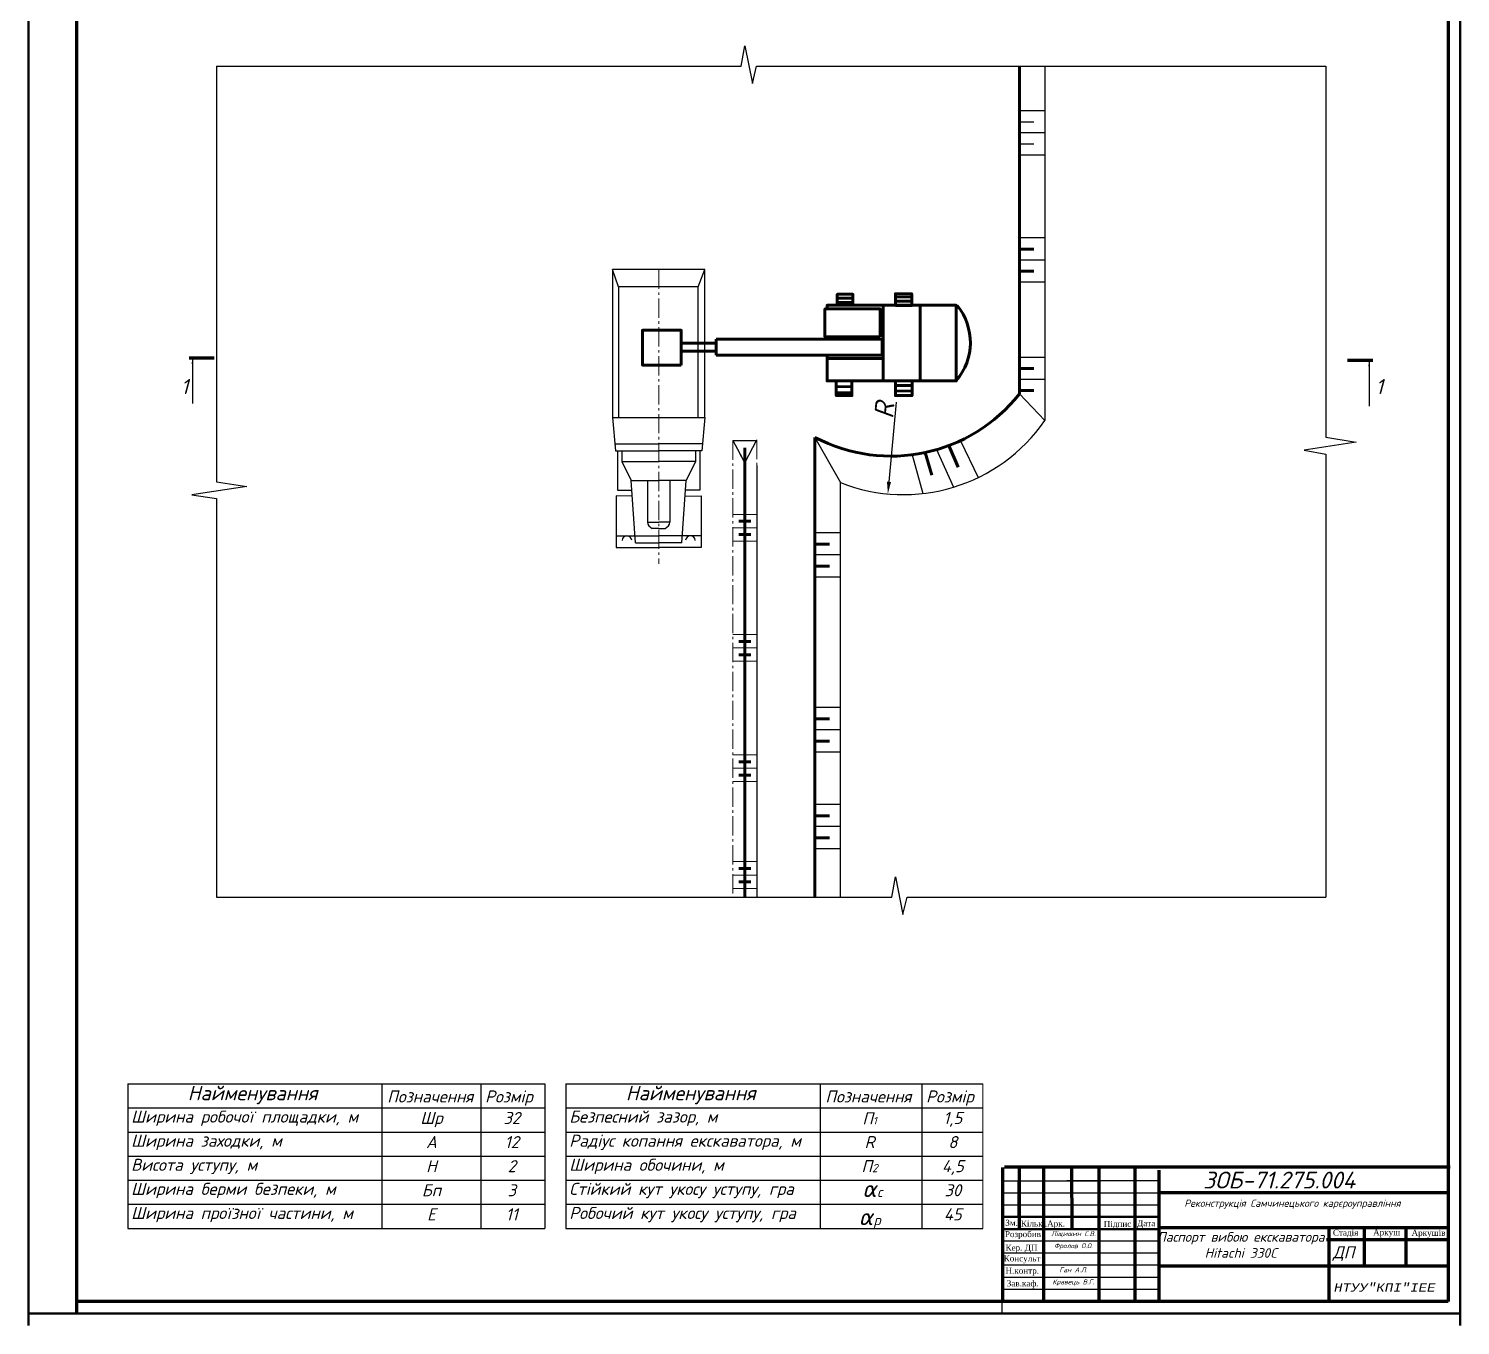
# Model space of a CAD drawing. Header units: millimetres. Extents: x 1555 to 5750, y -1109 to 1444.
# Drawn here: x 3302 to 3896, y -118 to 420 of the extents above; entities that cross this region are included whole.
import ezdxf

# ---------------------------------------------------------------- set-up
doc = ezdxf.new("R2010")
doc.units = ezdxf.units.MM
doc.linetypes.add('gost6', pattern=[12, 8, -1.5, 1, -1.5])
doc.dimstyles.new('ISO-25', dxfattribs={"dimtxt": 2.5, "dimasz": 2.5, "dimexe": 1.25, "dimexo": 0.625, "dimtad": 1, "dimtxsty": 'Standard', "dimcen": 2.5, "dimadec": 0, "dimazin": 0, "dimtfac": 1, "dimtmove": 0, "dimatfit": 3, "dimfxl": 1, "dimarcsym": 0})

# ---------------------------------------------------------------- blocks, each defined once
blk = doc.blocks.new('*D58')
at = {"color": 0, "lineweight": -2, "transparency": 16777216}
blk.add_line((3661.79, 265.15), (3658.79, 232.12), dxfattribs=at)
at = {"color": 0, "lineweight": 25, "transparency": 16777216}
blk.add_solid([(3657.96, 232.2), (3659.62, 232.05), (3658.33, 227.15)], dxfattribs=at)
at = {"layer": 'Defpoints', "color": 0, "lineweight": 25, "transparency": 16777216}
for p in [(3664.81, 298.24), (3658.33, 227.15)]:
    blk.add_point(p, dxfattribs=at)
at = {"color": 0, "transparency": 16777216, "insert": (3656.84, 261.75), "char_height": 8, "attachment_point": 5, "rotation": 84.79742}
blk.add_mtext('{\\fISOCPEUR|b0|i1|c204|p34;R}', dxfattribs=at)

msp = doc.modelspace()

# ---------------------------------------------------------------- linework, layer by layer
at = {"color": 0}
for p, q in [((3301.8111, 723.0007), (3301.8111, -117.9993)), ((3895.8111, -117.9993), (3895.8111, 723.0007)), ((3546.6237, 313.0362), (3544.0842, 320.2695)), ((3579.6368, 313.0362), (3582.3717, 320.2695)), ((3544.0842, 258.8843), (3545.343, 244.9833)), ((3582.3717, 258.8843), (3581.1128, 244.9833)), ((3545.0804, 247.8829), (3563.2279, 247.8829)), ((3545.343, 244.9833), (3563.2279, 244.9833)), ((3546.1921, 244.9833), (3546.1921, 228.6545)), ((3547.9365, 244.9833), (3547.9365, 240.6387)), ((3581.3754, 247.8829), (3563.2279, 247.8829)), ((3581.1128, 244.9833), (3563.2279, 244.9833)), ((3578.5194, 244.9833), (3578.5194, 240.6387)), ((3580.2638, 244.9833), (3580.2638, 228.6545)), ((3547.9365, 240.6387), (3563.2279, 240.6387)), ((3547.9365, 240.6387), (3551.8495, 232.7122)), ((3578.5194, 240.6387), (3563.2279, 240.6387)), ((3578.5194, 240.6387), (3574.6064, 232.7122)), ((3553.6799, 206.8438), (3551.8495, 232.7122)), ((3551.8495, 232.7122), (3563.2279, 232.7122)), ((3558.5649, 232.7122), (3558.5649, 215.3484)), ((3574.6064, 232.7122), (3563.2279, 232.7122)), ((3567.891, 232.7122), (3567.891, 215.3484)), ((3572.776, 206.8438), (3574.6064, 232.7122)), ((3545.659, 226.2977), (3545.659, 204.8142)), ((3552.3121, 226.1743), (3545.659, 226.2977)), ((3546.1921, 228.6545), (3552.1366, 228.6545)), ((3574.1437, 226.1743), (3580.7969, 226.2977)), ((3580.2638, 228.6545), (3574.3193, 228.6545)), ((3580.7969, 226.2977), (3580.7969, 204.8142)), ((3558.5649, 215.3484), (3563.2279, 215.3484)), ((3567.891, 215.3484), (3563.2279, 215.3484)), ((3545.6581, 209.6832), (3553.4658, 209.6832)), ((3553.4658, 209.6832), (3563.2279, 209.6832)), ((3563.2279, 212.8281), (3560.4957, 212.8281)), ((3563.2279, 212.8281), (3565.9602, 212.8281)), ((3572.99, 209.6832), (3563.2279, 209.6832)), ((3580.7978, 209.6832), (3572.99, 209.6832)), ((3545.659, 204.8142), (3563.2279, 204.8142)), ((3553.6799, 206.8438), (3563.2279, 206.8438)), ((3572.776, 206.8438), (3563.2279, 206.8438)), ((3580.7969, 204.8142), (3563.2279, 204.8142)), ((3342.9772, -17.737), (3342.9772, -77.737)), ((3342.9772, -17.737), (3516.0025, -17.737)), ((3448.4204, -17.737), (3448.4204, -77.737)), ((3489.4681, -17.737), (3489.4681, -77.737)), ((3516.0025, -17.737), (3516.0025, -77.737)), ((3524.7696, -17.737), (3697.7949, -17.737)), ((3524.7696, -17.737), (3524.7696, -77.737)), ((3630.2129, -17.737), (3630.2129, -77.737)), ((3672.4429, -17.737), (3672.4429, -77.737)), ((3342.9772, -27.737), (3516.0025, -27.737)), ((3524.7696, -27.737), (3697.7949, -27.737)), ((3342.9772, -37.737), (3516.0025, -37.737)), ((3524.7696, -37.737), (3697.7949, -37.737)), ((3342.9772, -47.737), (3516.0025, -47.737)), ((3524.7696, -47.737), (3697.7949, -47.737)), ((3342.9772, -57.737), (3516.0025, -57.737)), ((3524.7696, -57.737), (3697.7949, -57.737)), ((3342.9772, -67.737), (3516.0025, -67.737)), ((3524.7696, -67.737), (3697.7949, -67.737)), ((3342.9772, -77.737), (3516.0025, -77.737)), ((3524.7696, -77.737), (3697.7949, -77.737)), ((3301.8698, -113.0695), (3895.8698, -113.0695))]:
    msp.add_line(p, q, dxfattribs=at)
at = {"color": 1, "lineweight": 50}
for p, q in [((3301.8111, -117.9993), (3301.8111, 723.0007)), ((3895.8111, 723.0007), (3895.8111, -117.9993)), ((3895.8698, -113.0695), (3301.8698, -113.0695))]:
    msp.add_line(p, q, dxfattribs=at)
at = {"lineweight": 80}
for p, q in [((3890.8698, 722.9305), (3890.8698, -108.0695)), ((3321.8111, -112.9993), (3321.8111, 718.0007)), ((3705.9549, -52.4569), (3705.9549, -107.4569)), ((3891.7025, -52.3652), (3706.7025, -52.3652)), ((3722.9549, -52.5385), (3722.9549, -107.5385)), ((3745.9106, -52.4569), (3745.9106, -107.4569)), ((3760.8111, -53.0317), (3760.8111, -108.0317)), ((3712.8111, -72.9993), (3712.8111, -57.9993)), ((3770.7148, -53.5808), (3770.7148, -108.5808)), ((3770.8698, -62.7761), (3890.8698, -62.7761)), ((3771.4194, -77.4199), (3891.4194, -77.4199)), ((3890.3168, -82.4616), (3840.3168, -82.4616)), ((3841.2647, -78.065), (3841.2647, -108.065)), ((3855.9538, -77.9273), (3855.9538, -92.9273)), ((3873.3111, -78.0369), (3873.3111, -93.0369)), ((3770.8111, -93.2242), (3890.8111, -93.2242)), ((3890.8698, -108.0695), (3321.8698, -108.0695))]:
    msp.add_line(p, q, dxfattribs=at)
at = {"color": 0, "linetype": 'Continuous'}
for p, q in [((3597.5004, 404.639), (3599.0403, 413.0683)), ((3599.0403, 413.0683), (3602.1112, 397.5173)), ((3379.8129, 404.639), (3597.5004, 404.639)), ((3379.8129, 404.639), (3379.8129, 232.1642)), ((3602.1112, 397.5173), (3603.8646, 404.639)), ((3603.8646, 404.639), (3840.0959, 404.639)), ((3723.4782, 404.639), (3723.4782, 257.5747)), ((3840.0959, 404.639), (3840.0959, 250.6145)), ((3712.8987, 386.2836), (3723.4782, 386.2836)), ((3718.9227, 381.457), (3712.8987, 381.457)), ((3712.8987, 377.0737), (3723.4782, 377.0737)), ((3718.9227, 372.2471), (3712.8987, 372.2471)), ((3712.8987, 367.8638), (3723.4782, 367.8638)), ((3712.8987, 333.5581), (3723.4782, 333.5581)), ((3712.8987, 324.3483), (3723.4782, 324.3483)), ((3712.8987, 315.1384), (3723.4782, 315.1384)), ((3712.8987, 283.9375), (3723.4782, 283.9375)), ((3712.8987, 274.7276), (3723.4782, 274.7276)), ((3712.8987, 271.6701), (3712.8987, 271.6701)), ((3712.8987, 268.6629), (3723.4782, 257.5747)), ((3598.9952, 240.0443), (3603.9952, 249.5843)), ((3628.0593, 250.6055), (3638.6387, 231.8204)), ((3840.0959, 250.6145), (3852.6263, 248.671)), ((3593.9952, 249.2952), (3598.9952, 240.0443)), ((3593.9952, 249.2952), (3603.9952, 249.2952)), ((3598.9952, 240.0443), (3596.4952, 244.6697)), ((3678.5676, 245.4947), (3685.5416, 229.9294)), ((3688.4301, 249.2176), (3695.7979, 233.93)), ((3852.6263, 248.671), (3830.999, 245.2422)), ((3830.999, 245.2422), (3840.0959, 243.6464)), ((3840.0959, 243.6464), (3840.0959, 59.6893)), ((3603.9952, 238.9639), (3603.9952, 59.6893)), ((3668.365, 243.3616), (3672.8164, 227.3023)), ((3379.8129, 232.1642), (3392.3434, 230.2206)), ((3638.6387, 59.6893), (3638.6387, 231.8204)), ((3392.3434, 230.2206), (3369.5143, 226.7919)), ((3369.5143, 226.7919), (3379.8129, 225.1961)), ((3379.8129, 225.1961), (3379.8129, 59.6893)), ((3628.0593, 211.1594), (3638.6387, 211.1594)), ((3628.0593, 201.9495), (3638.6387, 201.9495)), ((3628.0593, 192.7396), (3638.6387, 192.7396)), ((3628.0593, 138.5511), (3638.6387, 138.5511)), ((3628.0593, 129.3412), (3638.6387, 129.3412)), ((3628.0593, 120.1313), (3638.6387, 120.1313)), ((3628.0593, 98.3716), (3638.6387, 98.3716)), ((3628.0593, 89.1617), (3638.6387, 89.1617)), ((3628.0593, 79.9518), (3638.6387, 79.9518)), ((3659.9229, 59.6893), (3661.4628, 68.1186)), ((3661.4628, 68.1186), (3664.5337, 52.5676)), ((3379.8129, 59.6893), (3659.9229, 59.6893)), ((3664.5337, 52.5676), (3666.2872, 59.6893)), ((3666.2872, 59.6893), (3840.0959, 59.6893))]:
    msp.add_line(p, q, dxfattribs=at)
at = {"color": 0, "lineweight": 60}
for p, q in [((3712.8987, 404.639), (3712.8987, 268.6629)), ((3718.9227, 328.7316), (3712.8987, 328.7316)), ((3718.9227, 319.5217), (3712.8987, 319.5217)), ((3637.2765, 308.4248), (3643.8106, 308.4248)), ((3637.2765, 306.6109), (3643.6896, 306.6109)), ((3656.3501, 273.9852), (3656.3501, 305.7449)), ((3661.4768, 308.9086), (3668.2529, 308.7876)), ((3661.4768, 307.0946), (3668.2529, 307.0946)), ((3671.7341, 274.155), (3671.7341, 305.3263)), ((3597.7163, 291.3278), (3587.0247, 291.3278)), ((3587.0247, 284.7255), (3587.0247, 291.3278)), ((3597.7163, 284.7255), (3587.0247, 284.7255)), ((3656.3917, 283.3767), (3633.0731, 283.3767)), ((3718.9227, 279.1109), (3712.8987, 279.1109)), ((3636.9135, 271.6618), (3643.4476, 271.5408)), ((3637.0345, 269.2431), (3643.5686, 269.1222)), ((3661.4768, 272.1455), (3668.4949, 272.1455)), ((3661.4768, 269.8478), (3668.3739, 269.7269)), ((3718.9227, 270.0274), (3712.8987, 270.0274)), ((3628.0593, 59.6893), (3628.0593, 250.6055)), ((3598.9952, 240.0443), (3598.9952, 246.3037)), ((3673.7465, 244.2822), (3676.5991, 234.8377)), ((3683.6319, 247.187), (3687.4485, 238.1868)), ((3598.9952, 240.0443), (3598.9952, 59.6893)), ((3601.4952, 215.7666), (3596.4952, 215.7666)), ((3601.4952, 210.2228), (3596.4952, 210.2228)), ((3634.0832, 206.3328), (3628.0593, 206.3328)), ((3634.0832, 197.1229), (3628.0593, 197.1229)), ((3601.4952, 165.8726), (3596.4952, 165.8726)), ((3601.4952, 160.3288), (3596.4952, 160.3288)), ((3634.0832, 133.7245), (3628.0593, 133.7245)), ((3634.0832, 124.5146), (3628.0593, 124.5146)), ((3601.4952, 115.9786), (3596.4952, 115.9786)), ((3601.4952, 110.4348), (3596.4952, 110.4348)), ((3634.0832, 93.545), (3628.0593, 93.545)), ((3634.0832, 84.3351), (3628.0593, 84.3351)), ((3601.4952, 71.6284), (3596.4952, 71.6284)), ((3601.4952, 66.0846), (3596.4952, 66.0846))]:
    msp.add_line(p, q, dxfattribs=at)
at = {"color": 0, "linetype": 'gost6', "lineweight": 20}
for p, q in [((3563.2279, 320.2695), (3563.2279, 198.1562)), ((3603.9952, 249.5843), (3603.9952, 59.6893)), ((3593.9952, 249.2952), (3593.9952, 59.6893))]:
    msp.add_line(p, q, dxfattribs=at)
at = {"color": 0, "lineweight": 100}
for p, q in [((3378.829, 283.4988), (3368.3521, 283.4988)), ((3859.5759, 282.5128), (3849.099, 282.5128))]:
    msp.add_line(p, q, dxfattribs=at)
at = {"color": 0, "lineweight": 20}
for p, q in [((3593.9952, 218.617), (3603.9952, 218.617)), ((3593.9952, 213.0732), (3603.9952, 213.0732)), ((3593.9952, 207.5295), (3603.9952, 207.5295)), ((3593.9952, 168.723), (3603.9952, 168.723)), ((3593.9952, 163.1792), (3603.9952, 163.1792)), ((3593.9952, 157.6355), (3603.9952, 157.6355)), ((3593.9952, 118.829), (3603.9952, 118.829)), ((3593.9952, 113.2852), (3603.9952, 113.2852)), ((3593.9952, 107.7415), (3603.9952, 107.7415)), ((3593.9952, 74.4788), (3603.9952, 74.4788)), ((3593.9952, 68.935), (3603.9952, 68.935)), ((3593.9952, 63.3912), (3603.9952, 63.3912)), ((3697.7949, -17.737), (3697.7949, -77.737))]:
    msp.add_line(p, q, dxfattribs=at)
at = {"lineweight": 25}
for p, q in [((3706.7025, -52.3652), (3734.5516, -52.3652)), ((3706.7025, -52.3652), (3712.8111, -52.3652)), ((3734.5516, -52.3652), (3734.5516, -52.3652)), ((3734.5516, -52.3652), (3734.5516, -52.3652)), ((3705.8111, -57.9993), (3705.8111, -57.9993)), ((3705.8111, -57.9993), (3705.8111, -57.9993)), ((3705.8111, -57.9993), (3705.8111, -57.9993)), ((3705.8111, -57.9993), (3705.8111, -57.9993)), ((3705.8111, -57.9993), (3705.8111, -57.9993)), ((3705.8111, -57.9993), (3705.8111, -57.9993)), ((3734.5516, -57.9993), (3734.5516, -72.9993)), ((3745.9106, -57.9993), (3745.9106, -57.9993)), ((3705.8111, -67.9993), (3705.8111, -62.9993)), ((3734.6954, -77.8256), (3734.6954, -67.9993)), ((3712.8111, -72.9993), (3712.8111, -77.9993)), ((3705.8111, -112.9993), (3705.8111, -107.9993))]:
    msp.add_line(p, q, dxfattribs=at)
at = {"lineweight": 70}
for p, q in [((3712.8111, -52.3652), (3712.8111, -77.9993)), ((3734.5516, -52.3652), (3734.6954, -77.8256))]:
    msp.add_line(p, q, dxfattribs=at)
at = {"lineweight": 30}
for p, q in [((3705.8111, -57.9993), (3745.9106, -57.9993)), ((3770.7148, -57.9993), (3732.5386, -57.9993)), ((3705.8111, -62.9993), (3770.8111, -62.9993)), ((3705.8111, -67.9993), (3770.8111, -67.9993)), ((3705.8111, -72.9993), (3770.8111, -72.9993)), ((3770.8111, -82.9993), (3705.8111, -82.9993)), ((3770.8111, -87.9993), (3705.8111, -87.9993)), ((3770.8111, -92.9993), (3705.8111, -92.9993)), ((3705.8111, -97.9993), (3770.8111, -97.9993)), ((3705.8111, -102.9993), (3770.8111, -102.9993)), ((3705.8111, -107.9993), (3770.8111, -107.9993))]:
    msp.add_line(p, q, dxfattribs=at)
at = {"lineweight": 50}
for p, q in [((3705.8111, -72.9993), (3770.8111, -72.9993)), ((3770.8111, -77.9993), (3705.8111, -77.9993))]:
    msp.add_line(p, q, dxfattribs=at)
at = {"lineweight": 25, "ltscale": 2}
msp.add_line((3734.6954, -72.9993), (3734.6954, -77.8256), dxfattribs=at)
at = {"color": 0}
for points in [[(3544.0842, 320.2695), (3544.0842, 258.8843), (3582.3717, 258.8843), (3582.3717, 320.2695)], [(3546.6237, 313.0362), (3546.6237, 258.8843), (3579.6368, 258.8843), (3579.6368, 313.0362)]]:
    msp.add_lwpolyline(points, close=True, dxfattribs=at)
at = {"color": 0, "lineweight": 60}
for points in [[(3637.3067, 305.4297), (3643.8205, 305.4297), (3643.8205, 310.0246), (3637.3067, 310.0246)], [(3661.4643, 305.3013), (3668.2425, 305.3013), (3668.2425, 310.1935), (3661.4643, 310.1935)], [(3655.1826, 292.3527), (3632.2095, 292.3527), (3632.2095, 303.918), (3655.1826, 303.918)], [(3572.5725, 280.6222), (3556.4687, 280.6222), (3556.4687, 295.0648), (3572.5725, 295.0648)], [(3587.0247, 286.3993), (3572.5725, 286.3993), (3572.5725, 289.7004), (3587.0247, 289.7004)], [(3636.9236, 274.0312), (3643.4373, 274.0312), (3643.4373, 267.9047), (3636.9236, 267.9047)], [(3661.4459, 274.0312), (3668.3428, 274.0312), (3668.3428, 267.9047), (3661.4459, 267.9047)]]:
    msp.add_lwpolyline(points, close=True, dxfattribs=at)
for points in [[(3633.092, 303.8981), (3633.092, 305.4297), (3686.7345, 305.4297), (3686.7345, 274.0312), (3633.092, 274.0312), (3633.092, 284.7255)], [(3597.7163, 284.7255), (3655.938, 284.7255), (3655.938, 291.3278), (3597.7163, 291.3278)]]:
    msp.add_lwpolyline(points, dxfattribs=at)
for centre, radius, start, end in [((3668.209, 289.9902), 24.3496, 319.4336474, 39.0375417), ((3659.639, 310.564), 67.7665, 242.2245481, 321.8067739)]:
    msp.add_arc(centre, radius, start, end, dxfattribs=at)
at = {"color": 0, "linetype": 'Continuous'}
msp.add_arc((3664.806, 298.2361), 71.3847, 248.4959692, 325.2770064, dxfattribs=at)
at = {"color": 0}
for centre, radius, start, end in [((3561.8583, 215.8717), 3.3347, 189.0271845, 245.8814054), ((3564.5976, 215.8717), 3.3347, 294.1185946, 350.9728155), ((3550.0697, 207.6571), 2.0261, 5.9699532, 174.8621136), ((3576.3862, 207.6571), 2.0261, 5.1378864, 174.0300468)]:
    msp.add_arc(centre, radius, start, end, dxfattribs=at)

# ---------------------------------------------------------------- texts
at = {"color": 0, "lineweight": 20, "char_height": 6.25, "width": 8.2112, "attachment_point": 1}
for insert in [(3364.9748, 274.8077), (3860.6917, 274.8077)]:
    msp.add_mtext('{\\fISOCPEUR|b0|i1|c0|p34;1}', dxfattribs=dict(at, insert=insert))
at = {"color": 0}
for s, insert, char_height, width, attachment_point in [('{\\fISOCPEUR|b0|i1|c204|p34;Найменування}', (3367.8051, -18.5591), 6, 59.201769, 1), ('{\\fISOCPEUR|b0|i1|c204|p34;Позначення}', (3450.5961, -20.4831), 5, 57.026097, 1), ('{\\fISOCPEUR|b0|i1|c204|p34;Розмір}', (3491.2045, -20.4831), 5, 24.797955, 1), ('{\\fISOCPEUR|b0|i1|c204|p34;Найменування}', (3549.5975, -18.5591), 6, 59.201769, 1), ('{\\fISOCPEUR|b0|i1|c204|p34;Позначення}', (3632.3885, -20.4831), 5, 57.026097, 1), ('{\\fISOCPEUR|b0|i1|c204|p34;Розмір}', (3674.1793, -20.4831), 5, 24.797955, 1), ('{\\fISOCPEUR|b0|i1|c204|p34;Ширина робочої площадки, м}', (3344.3339, -28.8455), 5, 116.105338, 1), ('{\\fISOCPEUR|b0|i1|c204|p34;Шр}', (3468.9443, -29.4155), 5, 41.04762, 2), ('{\\fISOCPEUR|b0|i1|c0|p34;32}', (3502.3009, -29.4155), 5, 26.100059, 2), ('{\\fISOCPEUR|b0|i1|c204|p34;Безпесний зазор, м}', (3526.1263, -28.8455), 5, 116.105338, 1), ('{\\fISOCPEUR|b0|i1|c204|p34;П\\H0.625x;1}', (3650.7367, -29.5662), 5, 41.04762, 2), ('{\\fISOCPEUR|b0|i1|c0|p34;1,5}', (3685.2757, -29.4155), 5, 26.100059, 2), ('{\\fISOCPEUR|b0|i1|c204|p34;Ширина заходки, м}', (3344.3339, -38.8455), 5, 116.105338, 1), ('{\\fISOCPEUR|b0|i1|c204|p34;А}', (3468.9443, -39.4155), 5, 41.04762, 2), ('{\\fISOCPEUR|b0|i1|c0|p34;12}', (3502.3009, -39.4155), 5, 26.100059, 2), ('{\\fISOCPEUR|b0|i1|c204|p34;Радіус копання екскаватора, м}', (3526.1263, -38.8455), 5, 116.105338, 1), ('{\\fISOCPEUR|b0|i1|c204|p34;R}', (3650.7367, -39.4155), 5, 41.04762, 2), ('{\\fISOCPEUR|b0|i1|c0|p34;8}', (3685.2757, -39.4155), 5, 26.100059, 2), ('{\\fISOCPEUR|b0|i1|c204|p34;Висота уступу, м}', (3344.3339, -48.8455), 5, 116.105338, 1), ('{\\fISOCPEUR|b0|i1|c204|p34;H}', (3468.9443, -49.4155), 5, 41.04762, 2), ('{\\fISOCPEUR|b0|i1|c0|p34;2}', (3502.3009, -49.4155), 5, 26.100059, 2), ('{\\fISOCPEUR|b0|i1|c204|p34;Ширина обочини, м}', (3526.1263, -48.8455), 5, 116.105338, 1), ('{\\fISOCPEUR|b0|i1|c204|p34;П\\H0.6875x;2}', (3650.7367, -49.4155), 5, 41.04762, 2), ('{\\fISOCPEUR|b0|i1|c0|p34;4\\fISOCPEUR|b0|i1|c204|p34;,5}', (3685.2757, -49.4155), 5, 26.100059, 2), ('{\\fISOCPEUR|b0|i1|c204|p34;Ширина берми безпеки, м}', (3344.3339, -58.8455), 5, 116.105338, 1), ('{\\fISOCPEUR|b0|i1|c0|p34;3}', (3502.3009, -59.4155), 5, 26.100059, 2), ('{\\fISOCPEUR|b0|i1|c204|p34;Стійкий кут укосу уступу, гра}', (3526.1263, -58.8455), 5, 116.105338, 1), ('{\\fISOCPEUR|b0|i1|c0|p34;30}', (3685.2757, -59.4155), 5, 26.100059, 2), ('{\\fISOCPEUR|b0|i1|c204|p34;Бп}', (3468.9443, -59.4155), 5, 41.04762, 2), ('{\\fISOCPEUR|b0|i1|c204|p32;α\\H0.6x;с}', (3651.8153, -57.737), 7, 36.781256, 2), ('{\\fISOCPEUR|b0|i1|c204|p34;Ширина проїзної частини\\fISOCPEUR|b0|i1|c0|p34;, \\fISOCPEUR|b0|i1|c204|p34;м}', (3344.3339, -68.8455), 5, 116.105338, 1), ('{\\fISOCPEUR|b0|i1|c204|p34;Е}', (3468.9443, -69.4155), 5, 41.04762, 2), ('{\\fISOCPEUR|b0|i1|c0|p34;11}', (3502.3009, -69.4155), 5, 26.100059, 2), ('{\\fISOCPEUR|b0|i1|c204|p34;Робочий кут укосу уступу, гра}', (3526.1263, -68.8455), 5, 116.105338, 1), ('{\\fISOCPEUR|b0|i1|c0|p34;45}', (3685.2757, -69.4155), 5, 26.100059, 2), ('{\\fISOCPEUR|b0|i1|c204|p32;α\\H0.6x;р}', (3650.7367, -69.4155), 7, 41.04762, 2)]:
    msp.add_mtext(s, dxfattribs=dict(at, insert=insert, char_height=char_height, width=width, attachment_point=attachment_point))
at = {"color": 0, "lineweight": 30}
for s, insert, char_height, width, attachment_point in [('{\\fISOCPEUR|b0|i1|c204|p34;\\H1.1667x;\\C256;ЗОБ-\\fISOCPEUR|b0|i1|c0|p34;7\\fISOCPEUR|b0|i1|c204|p34;1.\\fISOCPEUR|b0|i1|c0|p34;275\\fISOCPEUR|b0|i1|c204|p34;.\\fISOCPEUR|b0|i1|c0|p34;0\\fISOCPEUR|b0|i1|c204|p34;04}', (3820.7203, -54.1808), 6, 57.974266, 2), ('\\pi2;{\\fISOCPEUR|b0|i1|c204|p34;\\C256;Ліщишин С.В.}', (3734.3111, -78.9569), 2, 23, 2), ('{\\fISOCPEUR|b0|i1|c204|p34;Паспорт вибою екскаватора\\fISOCPEUR|b0|i1|c0|p34; \\fISOCPEUR|b0|i1|c204|p34;Hitachi 330C}', (3804.7945, -79.2764), 4, 70, 2), ('\\pi2;{\\fISOCPEUR|b0|i1|c204|p34;\\C256;Фролов О.О.}', (3734.3111, -83.9569), 2, 23, 2), ('\\pi2;{\\fISOCPEUR|b0|i1|c204|p34;\\C256;Ган А.Л.}', (3734.3111, -93.9569), 2, 23, 2), ('\\pi2;{\\fISOCPEUR|b0|i1|c204|p34;\\C256;Кравець В.Г.}', (3734.3111, -98.9569), 2, 23, 2), ('{\\fISOCTEUR|b0|i1|c204|p49;НТУУ"КПІ"ІЕЕ}', (3843.4631, -100.5153), 3.5, 46.664098, 1)]:
    msp.add_mtext(s, dxfattribs=dict(at, insert=insert, char_height=char_height, width=width, attachment_point=attachment_point))
at = {"lineweight": 20, "attachment_point": 1}
for s, insert, char_height, width in [('\\pi10.515;{\\fISOCPEUR|b0|i1|c204|p34;Реконструкція Самчинецького карєроуправління }', (3770.8111, -65.8003), 3, 120), ('{\\fTimes New Roman|b0|i0|c204|p18;Зм.}', (3707.0533, -74.1787), 2.5, 16.045455), ('\\pt5;{\\fTimes New Roman|b0|i0|c204|p18;Кільк..Арк.}', (3713.5047, -74.484), 2.5, 16.045455), ('{\\fTimes New Roman|b0|i0|c204|p18;Підпис}', (3747.9169, -74.6295), 2.5, 16.045455), ('{\\fTimes New Roman|b0|i0|c204|p18;Дата}', (3761.705, -74.3453), 2.5, 16.045455), ('{\\fTimes New Roman|b0|i0|c204|p18;Розробив}', (3706.8849, -78.8685), 2.5, 16.045455), ('{\\fTimes New Roman|b0|i0|c204|p18;Стадія}', (3842.9691, -78.2564), 2.5, 16.045455), ('{\\fTimes New Roman|b0|i0|c204|p18;Аркуш}', (3859.6574, -78.1139), 2.5, 14.281042), ('{\\fTimes New Roman|b0|i0|c204|p18;Аркушів}', (3875.6211, -78.3404), 2.5, 16.045455), ('{\\fTimes New Roman|b0|i0|c204|p18;Консульт}', (3706.3766, -88.9403), 2.5, 16.045455), ('{\\fTimes New Roman|b0|i0|c204|p18;Кер. ДП}', (3707.1409, -84.5092), 2.5, 16.045455), ('{\\fISOCPEUR|b0|i1|c204|p34;ДП}', (3842.9559, -85.1882), 5, 16.045455), ('{\\fTimes New Roman|b0|i0|c204|p18;Н.контр.}', (3707.1409, -94.0518), 2.5, 16.045455), ('{\\fTimes New Roman|b0|i0|c204|p18;Зав.каф\\fTimes New Roman|b0|i1|c204|p18;.}', (3707.6664, -99.3046), 2.5, 16.045455)]:
    msp.add_mtext(s, dxfattribs=dict(at, insert=insert, char_height=char_height, width=width))

# ---------------------------------------------------------------- dimensions: what is measured, and where the dimension line sits
at = {"color": 0}
dim = msp.add_radius_dim(center=(3664.806, 298.2361), mpoint=(3658.333, 227.1455), text='{\\fISOCPEUR|b0|i1|c204|p34;R}', dimstyle='ISO-25', override={"dimtxt": 8, "dimasz": 5}, dxfattribs=at)
dim.commit()
dim.dimension.update_dxf_attribs({"geometry": '*D58', "text_midpoint": (3661.4459, 261.3334), "dimtype": 164})

# ---------------------------------------------------------------- leaders
at = {"color": 0, "lineweight": 20}
for points in [[(3369.7969, 283.4988), (3369.7969, 264.5926)], [(3858.0427, 282.5128), (3858.0427, 263.6066)]]:
    msp.add_leader(points, dimstyle='ISO-25', override={"dimgap": 0.625, "dimtad": 0}, dxfattribs=at)

doc.saveas('drawing.dxf')
